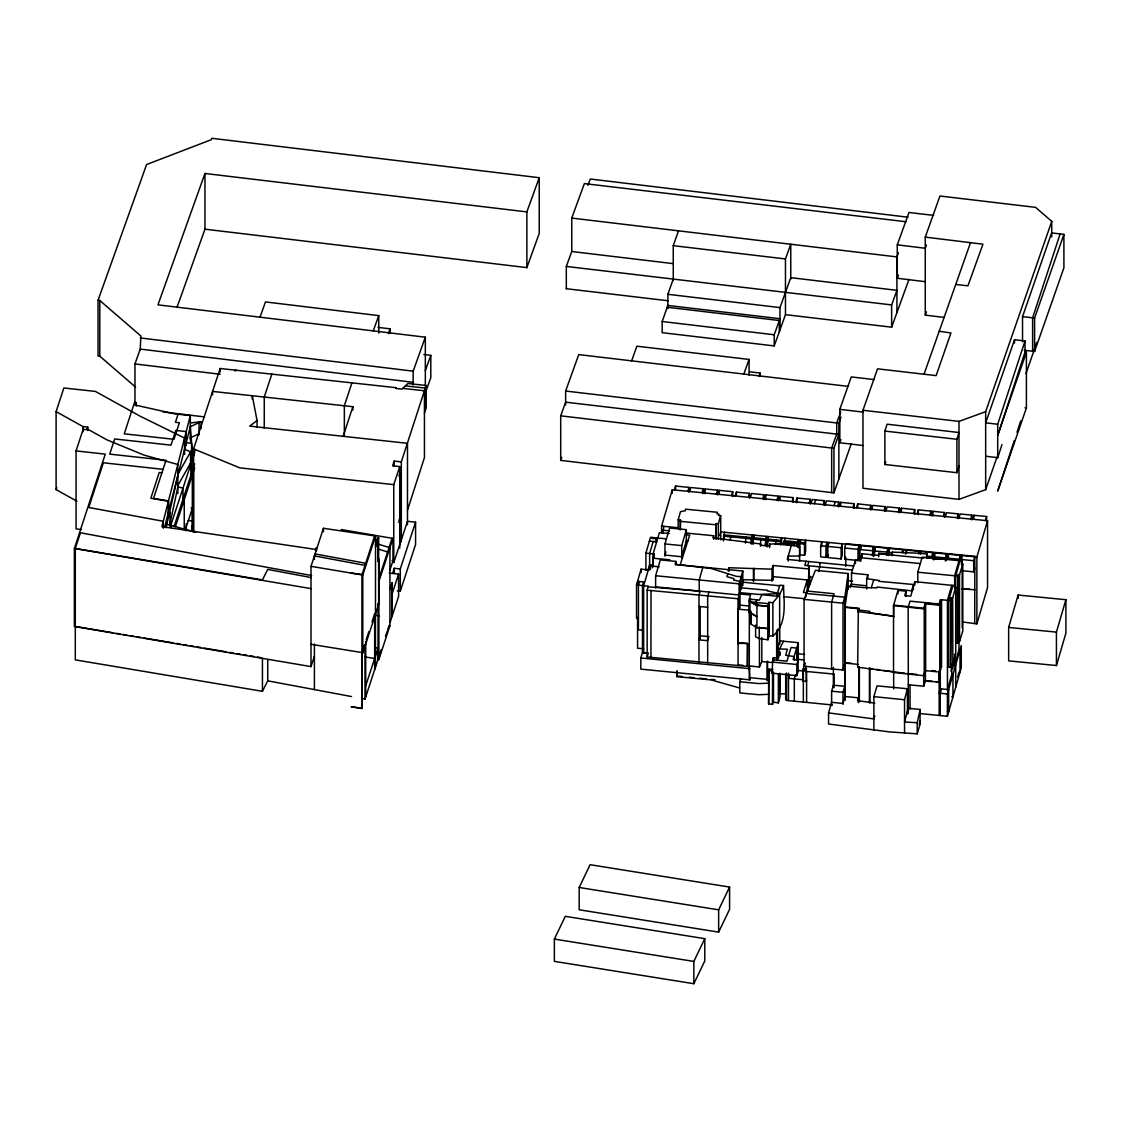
<?xml version="1.0" encoding="UTF-8"?>
<svg xmlns="http://www.w3.org/2000/svg" width="1122" height="1122" viewBox="0 0 1122 1122"><rect width="100%" height="100%" fill="white"/><g stroke="black" fill="none" stroke-linecap="round" stroke-linejoin="round"><path stroke-width="1.5" d="M797.041 545.979L797.938 542.894L769.65 544.114L769.622 546.105L760.674 545.236L760.884 543.988L712.961 537.845L713.676 535.727L686.369 533.062M235.031 370.134L235.003 371.003L236.63 370.302M848.162 573.538L844.978 596.231L843.001 603.187L843.001 670.03L804.067 666.216L804.067 599.372L815.385 570.299L848.162 573.538L848.162 589.218M750.197 612.528L756.929 616.595L748.767 612.388L749.314 599.12L759.426 600.116L761.824 594.716L776.648 596.175L779.79 585.179L783.521 585.53C783.857 602.977 787.616 623.397 772.876 636.09L768.949 635.753L767.939 639.764L759.271 638.628L755.611 636.763L755.611 625.066M832.342 704.967L786.564 700.409L785.695 699.791L785.695 674.084M680.184 530.019L680.437 520.075L678.193 519.851L678.193 528.56M747.617 643.509L738.052 643.313L738.248 642.597L747.617 643.509L747.406 666.426L647.156 657.015L647.156 590.172L738.052 598.741L739.132 594.983L655.627 586.862M166.098 527.705L178.37 473.428L192.086 449.249L190.319 426.697L201.119 421.634L201.119 428.548M748.626 497.27L749.482 493.357L736.397 492.109L735.233 495.966M794.32 659.806L794.32 656.622L785.695 655.234L787.378 649.217L777.532 648.881L779.79 640.886L798.289 642.654L793.17 659.624L798.163 660.241L798.163 671.391L796.872 675.64L772.062 673.186L772.876 658.376L773.493 657.646L778.373 658.291L780.042 652.205L778.037 652.008L778.037 658.376M772.062 673.186L772.567 670.914L768.626 670.521L768.626 703.943L772.567 704.336L772.876 672.849M689.665 491.492L702.134 492.712L703.031 488.743L690.787 487.509L689.665 491.492L672.274 489.795L661.587 526.092L661.587 532.95M808.247 589.639L808.962 565.783L808.962 586.525M762.89 498.673L763.802 494.76L751.53 493.512L750.436 497.453M702.134 492.712L837.811 506.022L838.737 502.067L826.465 500.847L825.357 504.802M783.521 585.53C781.669 592.093 777.35 597.647 772.876 602.668L768.949 602.332L767.939 606.343L767.939 639.764M768.626 670.521L768.949 669.175L772.876 669.511M768.626 703.943L768.949 669.175M950.6 600.663L951.33 597.717L952.676 597.802L955.748 587.171L954.57 587.072L955.018 585.642L914.823 581.687L910.755 596.161L904.781 595.614L906.001 591.168L897.951 590.354L893.533 605.6L893.533 672.457L924.233 675.753L925.65 670.661L925.65 603.818L939.899 605.235L941.54 599.723L950.6 600.663L950.6 667.506L947.445 667.183M950.6 667.506L951.33 597.717M874.248 555.741L875.216 547.045L875.216 550.229M823.478 504.62L824.46 500.693L812.174 499.486L811.038 503.399M931.751 515.236L943.532 516.386L944.5 512.516L932.789 511.281L931.751 515.236L837.811 506.022M884.15 510.566L885.132 506.639L872.804 505.405L871.654 509.346M957.178 517.733L958.16 513.862L946.533 512.698L945.411 516.569L943.532 516.386M777.069 500.061L778.079 496.12L765.695 494.844L764.671 498.855M893.673 671.966L857.643 667.211L858.358 608.671L844.978 607.381L847.966 586.063L863.828 587.605L876.941 587.858L877.222 587.016L911.709 590.845L913.378 584.492L878.989 581.322L879.115 580.481L866.661 578.629L867.797 574.759L851.5 573.104L851.5 585.207M908.147 707.589L907.908 708.319L920.152 709.441L919.998 724.391L917.235 733.844L889.634 731.909L828.555 724.013L828.555 712.877L831.626 702.33L843.001 703.452L844.978 696.51L858.358 697.8L857.643 700.633L874.725 703.129M959.044 517.915L970.796 519.065L971.806 515.124L960.095 513.96L959.044 517.915L945.411 516.569M178.061 414.228L175.425 422.307L179.394 422.742L173.994 439.305L124.261 433.835L134.514 402.433L136.281 402.63L135.566 405.14L174.667 413.85L190.319 415.561L161.919 526.667L316.558 549.556M164.569 527.396L190.319 426.697M749.314 665.963L749.931 679.834L640.816 669.133L640.816 657.983L643.579 648.754L637.577 648.221L637.577 617.366M888.47 555.53L889.48 548.434M933.686 559.948L934.682 552.865L934.682 556.049M908.301 684.771L923.715 686.201L925.412 681.138L939.156 681.994L935.734 681.657M825.96 557.396L825.96 546.26L826.998 542.319L826.998 553.455L825.96 557.396L820.659 556.877L820.659 545.741L821.809 541.8L821.809 546.582M898.399 511.969L899.423 508.042L887.109 506.821L886.029 510.748M962.003 570.705L973.7 571.869L973.7 560.72L974.836 556.33L845.876 543.679L844.712 548.041L844.712 559.177L858.035 560.481L859.073 556.596L859.073 545.46L858.035 549.331L858.035 560.481M973.7 571.869L974.723 567.942M974.836 589.765L961.849 588.952M970.796 519.065L987.556 520.706L987.556 587.549L976.883 623.846L962.634 621.981M841.163 558.924L841.163 547.774L842.201 543.805L842.201 554.941L841.163 558.924L827.84 557.55L827.84 546.414L828.892 542.501M687.912 491.324L688.95 487.383L675.57 486.064L674.476 490.005M780.589 544.997L781.627 537.859L781.627 544.226M904.542 733.157L904.542 699.735L907.446 688.74L877.053 685.865L873.87 696.636L873.87 730.057M907.446 711.025L904.542 722.007L917.235 722.694L920.152 709.441M750.772 599.26L750.197 601.392L756.929 605.459L767.939 606.343L759.271 605.207L755.611 603.341L756.789 599.849M761.011 627.717L767.939 628.629L756.929 627.731L750.197 623.664L750.772 611.252M799.341 546.779L800.379 539.696L976.883 557.003L987.556 520.706M851.5 573.104L855.427 560.173L859.985 560.635L862.103 553.749L878.147 555.376L878.807 553.272L891.555 554.506L892.327 552.122L917.137 553.146L927.221 554.03L926.197 557.872L929.675 558.209M844.712 559.177L845.399 556.582M719.749 535.671L720.759 531.898L800.379 539.696L800.379 542.88M859.929 560.649L859.929 549.514L860.967 545.643L860.967 548.826M920.391 554.156L921.092 551.533M827.84 557.55L828.541 554.941M703.915 492.895L704.995 488.968L717.687 490.174L717.687 494.956M773.493 672.12L773.493 702.204L778.373 702.863L780.042 696.776L780.042 673.382M839.565 506.19L840.63 502.333L854.066 503.694L854.066 508.462M869.816 509.164L870.868 505.321L857.727 503.876L856.423 507.845M647.156 590.172L648.264 586.147L636.539 584.997L636.539 618.418L638.418 618.601M647.156 657.015L648.095 653.635L643.635 652.541M662.807 533.385L663.873 526.316M778.808 500.244L779.902 496.289L793.282 497.635L793.282 502.404M809.172 503.217L810.266 499.304L796.971 498.028L795.821 501.913M853.001 507.509L854.066 503.694M924.233 675.753L924.233 608.909L925.65 603.818M649.343 541.211L655.613 541.702L656.679 537.915M678.193 519.851L680.507 511.632L685.121 510.805L685.598 509.192L717.393 512.277L716.986 513.89L718.964 514.142L718.585 515.433L720.675 515.643L720.759 539.85M718.164 494.283L719.272 490.356L732.722 491.688L732.722 496.471M702.681 567.69L699.23 579.962L699.23 592.192M699.23 591.112L648.095 586.792M752.848 543.847L753.956 535.152L753.956 538.336M945.355 561.07L946.449 554.03L946.449 560.397M655.627 587.956L655.627 575.726L660.325 559.892L675.949 561.435L675.107 564.394L742.806 571.056L742.806 585.642M795.526 674.631L794.32 678.894L794.32 701.18M872.285 555.502L873.393 546.863L873.393 556.414M902.13 552.347L902.873 549.752L902.873 552.936M919.451 723.059L920.152 720.576M767.111 546.863L768.247 536.554M792.16 501.548L793.282 497.635M843.001 670.03L844.726 663.986M843.001 704.307L843.001 692.302L844.726 686.271L833.38 685.191L831.626 691.194L831.626 705.514M952.943 585.446L948.651 600.466L948.651 667.31M960.011 560.762L955.692 575.852L955.692 642.696L957.795 642.892L958.272 574.562L959.506 574.674L962.802 564.114L961.302 563.889L962.185 560.972L922.172 557.143L917.796 572.22L917.796 582.669M947.389 716.285L947.389 693.999L961.259 645.529L961.259 667.814L947.389 716.285L920.321 713.578M636.539 584.997L641.097 569.177L649.526 569.99L650.69 565.965L659.161 566.806M645.907 570.313L645.907 553.174L650.48 537.312L666.244 538.841M652.92 566.876L652.92 558.209L654.14 553.988L645.907 553.174M681.755 557.844L681.755 545.615L686.341 529.654L669.624 528.027L664.981 543.932L664.981 556.161M677.043 564.59L711.124 568.475L736.13 576.273L741.193 576.68L741.193 588.91M680.241 564.661L689.721 535.11L686.72 534.857M715.836 538.714L715.836 524.787L716.187 523.581L718.346 523.736L720.675 515.643M739.51 687.954L711.124 679.89L676.861 676.65L677.043 670.774M742.806 571.056L739.132 583.847L739.132 608.11M739.426 607.661L739.426 593.945L742.806 582.192L779.706 585.782M738.248 643.986L738.248 609.176L739.426 605.095L748.935 605.964M768.865 694.322L758.668 694.714L739.805 692.919L739.805 681.783L740.73 678.558M917.193 513.806L918.329 509.865L931.036 511.155L931.036 515.924M951.765 585.333L947.445 600.34L947.445 690.857M959.001 560.663L954.64 575.74L954.64 587.928M947.389 693.999L939.156 693.144L940.278 688.796L947.445 689.469L951.765 674.448L952.943 674.574L952.943 696.846L951.765 696.734M954.64 664.869L959.001 649.792L960.011 649.89L960.011 672.176M957.543 677.099L959.001 672.078M653.13 541.505L649.638 553.539L649.638 567.255M749.314 599.12L750.52 594.969L739.426 593.945M850.097 587.507L851.051 584.197L866.17 585.726M665.907 551.884L664.981 555.067L681.755 556.75L686.341 540.79L688.024 540.916M700.184 591.196L698.978 595.347L698.978 662.19M723.339 540.916L724.475 532.263M760.814 538.476L760.421 546.19M765.246 545.082L766.396 536.372L766.396 545.923M789.888 542.725L790.281 541.365M1008.65 627.45L1018.117 595.053L1065.9 599.709L1065.9 633.131L1056.433 665.528L1008.65 660.872L1008.65 627.45L1056.433 632.107L1065.9 599.709M730.688 535.531L730.31 540.005M751.039 543.637L752.175 534.984L752.175 542.936M772.006 581.294L772.006 569.191L773.086 565.502L808.247 568.896M785.12 538.209L783.983 542.122L797.307 543.483L798.485 539.514L798.485 547.48M804.502 555.222L805.638 551.365L805.638 540.215L804.502 544.086L804.502 555.222L799.341 554.731M789.341 675.458L788.5 678.319L803.338 679.792L802.945 681.124L806.199 681.461L806.606 680.128M918.511 553.931L919.269 551.365M745.878 537.017L745.499 543.09M794.18 545.699L794.965 543.02M814.446 503.736L815.596 499.823M807.686 565.656L808.906 561.547L853.674 565.951M874.781 715.85L873.87 718.922L828.555 712.877M652.233 537.48L651.966 538.378L656.412 538.826M648.334 569.878L643.635 585.698L643.635 653.285M652.247 567.844L653.088 565.025L649.638 564.689L648.278 568.91L650.648 569.135M728.192 570.916L729.146 567.732L772.006 569.191M775.989 539.962L775.583 544.507M802.945 681.124L802.945 669.988L805.021 662.99M925.65 670.661L939.899 672.078L941.54 666.566L941.54 599.723L940.278 599.667L939.03 604.52L925.412 603.145L923.715 608.222L893.673 605.123L893.673 617.31M941.54 688.838L940.236 693.242L940.236 715.527M820.168 562.655L818.934 571.533M905.398 554.072L906.59 550.117L906.59 553.3M929.872 515.054L931.036 511.155M804.067 666.216L804.965 663.242M833.38 674.042L805.862 671.405L806.199 670.325L802.945 669.988M886.562 555.236L887.712 548.265L887.712 554.633M985.397 520.496L986.617 516.513L973.798 515.279L972.564 519.234M950.923 671.082L952.873 664.701L955.692 664.981L955.692 687.253M731.53 495.601L732.722 491.688M743.03 579.737L772.006 580.326L773.086 576.638L807.223 579.934L803.422 592.374L806.732 592.697M796.872 675.64L796.872 664.49L798.163 660.241M956.912 472.699L956.912 439.277L958.987 432.531L887.095 424.2L884.879 431.072L884.879 464.494L956.912 472.699L958.987 465.953M808.906 561.547L806.045 561.266L804.783 565.376L852.439 570.032M908.301 673.635L908.147 607.325L910.054 601.154L940.236 604.113L940.278 692.218M908.301 695.906L908.147 713.592M958.272 641.405L959.506 641.518L962.802 630.957L962.802 564.114M871.247 587.746L873.786 579.681M900.181 512.137L901.429 508.224L914.781 509.626L914.781 514.409M957.795 642.892L958.272 574.562M193.601 531.842L193.601 448.856L220.164 368.507L396.192 387.693L395.94 388.464L401.971 389.124L407.931 383.486L426.15 385.477L401.311 461.885L401.311 541.589M424.439 413.05L426.15 407.763L426.15 385.477M407.482 510.173L424.439 457.608L424.439 390.765L402.728 388.394M708.978 592.051L707.673 596.105L707.673 662.948M708.543 637.969L707.673 640.662L698.978 639.905L700.184 635.767L708.978 636.623M884.879 464.494L885.763 461.745M783.521 641.237L778.037 652.008M834.039 505.657L835.315 501.73M913.546 513.455L914.781 509.626M76.997 501.225L56.1 489.627L56.1 411.648L63.842 387.974L95.426 391.424L140.11 416.178L184.569 438.043L184.569 454.41M56.1 489.627L56.815 487.425M81.205 529.472L76.058 528.911L76.058 450.918L83.126 429.319L86.871 429.726L87.74 427.075L82.972 426.556L56.1 411.648M193.419 505.096L185.27 530.005M343.178 436.318L352.855 406.697L212.591 391.41L212.591 394.888M315.394 550.706L316.418 547.592L316.418 551.028M76.058 450.918L105.272 454.13L74.375 548.476L74.375 626.469L311.004 666.594L311.004 566.33L323.445 528.294L375.547 536.007L375.435 667.225M311.004 666.594L314.412 656.16M374.664 535.881L361.915 574.885L361.915 708.571L351.116 706.762L362.027 708.234L362.027 650.928M362.027 652.527L362.799 653.018L362.799 575.025L375.547 536.007M375.435 544.675L377.763 537.536L378.647 537.676L378.647 604.534L362.799 653.018M375.547 547.143L378.647 537.676M398.927 476.008L399.937 472.881L399.937 518.322M378.563 579.681L392.097 538.265M378.899 581.462L392.981 538.42L341.242 529.556M398.927 520.566L399.937 517.438L401.311 517.593L399.755 522.291L398.408 522.137M363.023 649.484L364.524 644.912M366.235 639.652L368.872 631.588M372.027 621.925L374.664 613.86M389.923 570.032L392.981 560.691L392.981 538.42M392.63 573.426L394.313 568.279L400.288 568.924L415.575 522.193L407.482 521.309L393.752 562.613M390.091 588.994L392.167 582.613L392.167 616.034M392.167 593.748L398.605 574.085L389.236 573.062M365.716 685.837L374.664 658.432L364.776 656.959M375.435 656.075L378.03 648.165L374.706 647.604M361.649 698.459L365.015 699.09L378.03 659.301L378.03 603.846M378.563 657.674L381.228 649.512M385.491 636.44L387.104 631.546M387.637 629.905L389.082 625.487L389.923 625.739L378.899 659.456L378.03 659.301M390.091 622.415L398.605 596.371L398.605 574.085M397.3 590.887L400.288 591.21L415.575 544.479L415.575 522.193M267.723 659.932L267.723 680.83L262.436 691.306L75.3 659.876L75.3 548.462L80.433 532.782L311.635 575.558M199.141 421.886L198.875 434.789M191.974 448.127L192.086 474.872M198.482 435.055L198.875 433.835L190.319 437.846L190.586 441.227M171.245 527.48L171.245 523.988L169.983 523.778L178.37 484.564L192.086 460.385L194.877 450.413M194.625 452.629L171.245 523.988M174.078 526.484L194.625 463.765M175.397 526.723L194.667 467.916M191.624 527.186L191.974 526.12L191.624 530.622M378.899 559.191L377.763 559.822L378.899 559.191L378.899 659.456M378.899 603.748L377.763 604.379M997.71 424.256L1025.031 340.948L1014.498 339.756L985.663 422.812L997.71 424.256L997.71 457.678L985.663 456.233M1060.136 233.923L1032.619 317.821L1032.619 351.242M997.71 457.678L1002.002 444.607M1014.316 440.469L997.71 491.099L1026.406 407.945L1026.406 352.238L1025.031 352.084L997.71 435.392L1026.406 352.238M1016.995 432.293L1020.754 420.862M271.833 374.145L264.259 397.048L264.259 428.38M351.915 382.868L344.342 405.771L344.342 435.364M401.311 461.885L394.159 461.1L392.602 465.784L399.755 466.584L399.755 547.999M393.752 562.431L393.752 484.634L399.755 466.584M639.624 581.547L638.418 585.179L638.418 629.751L642.485 630.143M924.135 673.789L925.412 669.988M939.212 331.256L950.951 332.968L936.127 375.618L877.53 368.829L862.972 410.259L862.972 488.252L958.987 499.374L985.663 489.655L985.663 411.676L1051.749 221.343L1035.592 207.36L939.941 196.013L925.271 237.121L925.271 315.114L944.415 317.456M1022.535 341.705L1022.535 316.642L1051.609 232.899L1063.908 234.372L1063.908 267.793L1034.596 351.466L1024.218 350.26M985.663 489.655L996.981 457.089M1025.957 373.626L1036.784 342.434M716.313 494.115L717.687 490.174M1034.596 351.466L1034.596 318.045L1063.908 234.372M140.208 350.12L140.881 336.011L99.802 300.486L98.035 300.303L98.035 356.011L99.802 356.193L135.58 387.132M134.977 405.07L134.977 363.935L140.208 349.082L413.177 382.322M862.832 445.49L839.831 442.769L839.831 409.348L851.275 376.908L874.248 379.587M838.863 478.926L838.863 423.218L840.967 417.244M833.955 492.853L833.955 448.295L838.863 434.354L565.628 402.167L560.705 415.827L560.705 460.385L833.955 492.853L851.275 443.751M839.831 442.769L840.967 439.529M924.009 374.271L970.516 242.661M673.256 280.486L673.256 245.662L678.501 230.837M667.87 308.62L667.87 294.301L673.256 279.083M662.176 321.523L667.87 305.436L779.986 318.732L774.222 334.763L774.222 345.913L662.176 332.673L662.176 321.523L774.222 334.763M743.844 374.061L749.061 359.433L636.875 346.193L631.644 360.835M758.991 376.165L760.113 373.037L749.762 371.803M926.435 245.017L925.271 248.257L897.263 244.834L897.263 278.256L925.271 281.678M925.271 315.114L926.435 311.86M98.035 300.303L146.603 164.527L211.273 139.703L211.763 138.286L539.233 177.711L539.233 233.418L526.863 267.611L204.961 229.183L176.996 307.33M539.233 177.711L526.863 211.904L204.961 173.475L157.95 304.847L425.336 337.189L425.336 386.038M413.177 385.098L413.177 371.172L425.336 337.189M425.336 370.611L430.806 355.337L423.864 354.496M425.883 391.368L430.806 377.623L430.806 355.337M727.912 573.707L726.86 576.666L733.956 578.643L733.564 579.962L739.805 581.519L739.805 608.082M259.995 317.189L265.493 301.93L378.759 315.619L378.759 333.038M373.261 330.892L378.759 315.619M388.38 333.515L390.063 328.83L378.044 327.386M565.628 404.958L565.628 391.031L578.742 354.608L848.176 386.361M560.705 460.385L561.799 457.355M774.222 345.913L785.47 314.651L785.47 258.944L790.758 244.231L790.758 279.055M779.986 329.868L779.986 307.596L790.758 277.653L896.927 290.332L891.639 304.918L891.639 327.189L785.47 314.651M897.263 244.834L908.988 212.493L933.588 215.382M840.729 411.886L836.717 422.966L836.717 435.154M896.927 312.617L896.927 256.91L898.442 252.731M836.717 434.102L831.668 448.029L831.668 492.6M897.263 278.256L898.442 275.016M891.639 327.189L908.988 279.35M571.757 251.174L571.757 218.089L584.366 183.587L906.043 221.749M668.081 300.766L566.315 288.719L566.315 266.433L571.757 251.51L673.34 263.642M566.315 288.719L566.596 287.933M587.942 185.298L590.326 179.015L908.105 217.219M747.617 665.795L759.426 666.959L761.824 661.559L761.824 637.562M554.366 939.086L565.32 916.323L704.784 938.665L704.784 960.951L693.845 983.714L554.366 961.372L554.366 939.086L693.845 961.428L704.784 938.665M579.176 887.488L590.116 864.711L729.581 887.067L729.581 909.339L718.641 932.116L579.176 909.774L579.176 887.488L718.641 909.83L729.581 887.067M767.21 680.016L767.546 679.385L749.103 677.618M252.282 399.194L252.282 395.729L257.05 420.54L249.687 426.122L407.482 443.316L407.482 524.731M862.972 410.259L958.987 421.381L985.663 411.676M190.474 422.994L201.119 421.634M777.364 593.734L758.668 594.436L739.805 592.654M768.865 683.186L758.668 683.564L739.805 681.783M785.821 693.803L779.65 693.915L779.65 673.354M940.278 666.51L941.54 666.566M951.33 664.561L952.676 664.645L955.748 654.014L955.748 587.171M655.613 541.702L656.679 541.786M669.245 533.455L659.399 532.655L653.088 553.875L653.088 566.007M741.193 587.816L767.546 590.256L767.21 590.887L779.65 593.65L779.65 627.072M904.542 699.735L873.87 696.636M698.978 606.483L707.673 607.24M891.639 304.918L566.315 266.433M874.248 550.958L886.562 552.052M905.202 673.34L883.28 670.409M910.026 673.789L916.87 674.42M933.686 556.764L945.355 557.886M957.795 576.049L917.796 572.22M652.92 558.209L669.848 559.808M783.521 596.68L804.586 598.699M804.586 654.407L798.289 653.789L796.746 659.217L804.348 660.002M680.184 521.323L715.836 524.787M799.341 543.595L804.502 544.086M844.712 548.041L858.035 549.331M786.915 543.371L794.642 544.114M933.139 558.546L941.821 559.401M779.089 543.707L791.431 544.899L787.307 559.415L806.045 561.266M878.666 553.735L923.799 558.139M932.48 558.994L935.944 559.331M775.246 543.875L799.621 546.232L799.762 556.049L788.261 556.077L788.261 561.084M920.152 563.539L860.869 557.746L860.869 561.21M808.962 576.932L812.286 577.255M847.419 580.677L852.439 581.168M655.627 575.726L739.132 583.847M858.358 664.378L844.978 663.088L851.416 663.242M661.587 526.092L677.239 527.635M799.691 542.291L804.881 542.81L804.881 553.945M662.807 530.201L669.427 530.846M767.111 540.495L780.589 541.814M820.659 545.741L825.96 546.26M859.929 549.514L872.285 550.734M973.7 560.72L960.811 559.443L961.849 555.53L961.849 558.714M723.339 536.148L751.039 538.855M888.47 552.347L891.794 552.669M926.702 556.105L931.695 556.596L932.831 552.683L932.831 557.466M962.634 588.559L969.604 589.246M924.233 608.909L893.533 605.6M804.067 599.372L843.001 603.187M738.248 609.176L749.314 610.256M751.165 613.103L749.931 612.991L749.931 601.841L768.626 603.678L768.626 637.1M939.156 670.858L940.236 670.97M772.567 659.764L786.985 661.181L791.01 647.478L796.746 648.067L796.746 660.073M772.062 662.05L796.872 664.49M761.824 661.559L771.712 662.527M648.264 653.004L642.485 652.429L642.485 585.586L643.579 581.897L637.577 581.378L637.577 584.8M925.468 680.647L932.312 681.32M742.932 665.332L738.248 664.883L738.052 665.598L738.052 598.741M640.816 657.983L749.931 668.684M677.043 675.991L682.218 676.51M689.118 677.183L694.294 677.688M699.469 678.193L706.369 678.88M711.544 679.385L714.995 679.722M831.626 691.194L843.001 692.302M919.1 724.307L919.998 724.391M752.848 539.079L765.246 540.313M664.981 543.932L681.755 545.615M806.606 590.999L834.067 593.734L831.626 602.065L831.626 668.908M806.606 668.978L803.338 668.656L803.338 702.077M827.84 546.414L841.163 547.774M796.746 670.353L804.348 671.138M947.445 689.469L948.651 689.595L948.651 711.867L947.445 711.741M955.734 284.497L967.935 285.801L982.942 244.189L925.271 237.121M405.393 385.898L425.308 388.072L425.308 410.357M186.224 442.713L191.61 443.302L191.624 461.38M191.357 451.142L191.61 454.438L193.489 454.648M393.752 484.634L239.757 467.846L193.601 448.856M161.919 472.797L159.24 472.502L150.825 498.224L168.412 501.225L168.412 515.825M188.047 520.482L192.872 521.001M192.086 471.535L193.419 471.675L193.419 532.333M163.055 469.347L103.364 462.783L88.722 507.481L163.293 521.267L163.293 528.238M1025.031 407.791L1026.406 407.945M884.879 431.072L956.912 439.277M932.172 670.591L935.608 670.97M833.955 448.295L560.705 415.827M1022.535 316.642L1034.596 318.045M565.628 391.031L838.863 423.218M571.757 218.089L896.927 256.91M673.256 245.662L785.47 258.944M667.87 294.301L779.986 307.596M667.225 307.246L779.341 320.527L779.341 331.677M839.831 409.348L862.832 412.069M134.977 363.935L220.164 374.257M162.802 411.872L204.527 416.921M140.208 337.932L413.177 371.172M351.116 573.062L362.027 574.534M360.471 652.317L311.004 644.308M857.643 611.504L893.673 616.259L869.424 612.64L869.845 611.35L858.933 610.073L859.354 608.334L845.048 606.904L845.048 700.254M869.424 668.347L872.888 668.866M876.352 669.385L879.816 669.89M168.496 512.067L170.039 512.333L169.983 526.47M170.039 523.469L171.343 523.693L171.343 527.172M311.004 566.33L362.799 575.025M75.3 548.462L262.436 579.906L267.723 569.415L311.089 577.55M311.004 588.615L74.375 548.476M75.3 626.441L113.07 632.794M116.506 633.369L119.942 633.944M123.378 634.519L126.814 635.094M130.236 635.683L133.672 636.258M137.108 636.833L140.545 637.408M143.981 637.983L173.167 642.892M176.603 643.467L180.025 644.042M183.461 644.617L186.897 645.192M190.333 645.767L193.769 646.356M197.206 646.931L200.628 647.506M204.064 648.081L226.392 651.826M229.814 652.415L233.25 652.99M236.686 653.565L240.122 654.14M243.558 654.715L246.994 655.29M250.416 655.865L253.853 656.44M257.289 657.029L260.725 657.604M168.412 512.361L169.983 512.628M392.097 560.551L392.981 560.691M315.072 553.917L365.716 563.286M365.015 565.39L314.412 555.895L314.412 559.373M267.723 680.83L351.523 696.552M167.444 524.479L195.747 532.263M177.893 486.794L182.97 488.21L182.97 502.684M182.97 499.346L184.246 499.697L184.246 529.78M377.862 548.981L387.637 551.926M374.594 614.842L379.488 616.315M377.413 543.861L389.923 547.746L389.923 625.739M190.558 463.091L191.119 477.832M191.119 474.48L192.325 475.041L192.325 508.462L191.119 507.915M184.569 449.193L190.558 451.942L190.558 464.129M748.767 601.252L756.929 605.459L756.929 627.731M748.767 679.231L749.931 679.834M87.151 428.885L106.955 439.866L144.233 455.167L177.809 464.494L177.809 493.624M191.61 454.438L191.974 459.263M1056.433 632.107L1056.433 665.528M1051.749 221.343L1051.749 236.938M1025.031 340.948L1025.031 352.645M1018.117 595.053L1018.117 598.391M1014.498 339.756L1014.498 343.108M986.617 516.513L986.617 521.281M976.883 557.003L976.883 623.846M974.836 556.33L974.723 623.636M973.798 515.279L973.798 518.462M971.806 515.124L971.806 519.907M962.185 560.972L962.185 627.815M960.278 560.159L960.278 555.376L959.128 559.247L947.277 558.069L948.328 554.212L948.328 558.98M959.506 574.674L959.506 641.518M959.001 640.732L959.001 651.181M958.987 421.381L958.987 499.374M958.16 513.862L958.16 518.644M954.64 654.084L954.64 666.272M952.676 597.802L952.873 668.6M951.765 663.663L951.765 677.884M944.5 512.516L944.5 517.284M939.899 605.235L939.899 672.078M939.156 671.601L939.156 715.415M939.03 672.106L939.03 682.499M932.789 511.281L932.789 516.05M927.221 554.03L927.221 557.508M925.412 670.732L925.412 681.138M923.715 674.07L923.715 686.201M918.329 509.865L918.329 514.633M917.235 722.694L917.235 733.844M914.823 581.687L914.823 585.165M913.378 586.217L913.378 589.681M910.054 684.715L910.054 709.076M908.301 672.934L908.301 707.912M907.446 688.74L907.446 713.816M906.001 591.168L906.001 596.385M901.429 508.224L901.429 511.394M899.423 508.042L899.423 512.81M897.951 590.354L897.951 593.833M893.673 671.279L893.673 688.866M892.327 552.122L892.327 555.6M885.132 506.639L885.132 511.408M878.807 553.272L878.807 556.75M870.868 505.321L870.868 510.103M869.845 668.403L869.845 702.975M869.424 667.955L869.424 702.54M867.797 574.759L867.797 578.209M866.661 578.629L866.661 588.994M862.103 553.749L862.103 557.185M859.354 667.113L859.354 701.685M858.933 667.127L858.933 701.699M858.358 608.671L858.358 612.163M858.358 697.8L858.358 702.582M857.727 503.876L857.727 507.06M855.427 560.173L855.427 563.623M845.75 557.522L845.75 566.428M844.726 699.988L844.726 597.142L805.862 593.426L805.862 596.89M840.63 502.333L840.63 505.517M838.737 502.067L838.737 506.849M834.067 673.803L834.067 687.73M833.38 667.436L833.38 686.58M824.46 500.693L824.46 505.461M810.266 499.304L810.266 504.087M809.874 576.077L809.874 584.436M808.906 576.021L808.906 585.544M807.223 579.934L807.223 592.164M806.606 671.068L806.606 702.4M806.199 670.325L806.199 681.461M805.862 666.202L805.862 671.405M799.621 546.232L799.621 561.266M798.289 642.654L798.289 658.81M797.728 546.877L797.728 542.094L784.362 540.79L784.362 543.974M797.307 543.483L797.307 546.666M796.971 498.028L796.971 502.796M788.5 673.172L788.5 700.605M786.564 672.99L786.564 700.409M780.94 543.637L780.94 540.453L767.504 539.135L767.504 545.502M780.042 652.205L780.042 655.388M779.902 496.289L779.902 499.472M779.706 624.884L779.79 644.308M778.373 674.448L778.373 702.863M778.079 496.12L778.079 500.903M777.532 629.176L777.532 660.031M776.648 630.452L776.648 659.596M773.493 657.646L773.493 660.816M773.086 565.502L773.086 580.13M772.876 602.668L772.876 636.09M772.567 672.583L772.567 704.336M769.65 544.114L769.65 547.564M768.949 602.332L768.949 635.753M767.546 661.139L767.546 680.156M767.21 661.77L767.21 680.788M765.695 494.844L765.695 499.613M765.639 545.32L765.639 538.953L753.227 537.733L753.227 544.1M763.802 494.76L763.802 499.542M760.113 373.037L760.113 376.221M759.426 637.815L759.426 666.959M759.271 626.932L759.271 638.628M753.886 568.223L753.886 580.326M753.437 569.247L753.437 581.336M751.431 543.932L751.431 537.564L723.718 534.843L723.718 539.612M751.165 612.247L751.165 624.253M750.197 611.672L750.197 623.664M749.482 493.357L749.482 498.126M749.314 611.995L749.314 677.099M749.061 359.433L749.061 375.099M747.406 644.154L747.406 666.426M736.397 492.109L736.397 495.279M729.146 567.732L729.146 571.182M719.272 490.356L719.272 493.54M718.641 909.83L718.641 932.116M718.346 523.736L718.346 539.402M716.187 523.581L716.187 539.247M713.676 535.727L713.676 539.177M704.995 488.968L704.995 493.75M703.031 488.743L703.031 493.526M700.184 606.623L700.184 639.189M693.845 961.428L693.845 983.714M688.95 487.383L688.95 492.165M686.341 529.654L686.341 541.884M680.437 520.075L680.437 528.785M676.861 671.433L676.861 676.65M675.949 561.435L675.949 564.941M675.57 486.064L675.57 489.248M672.274 489.795L672.274 493.217M654.14 553.988L654.14 557.452M651.026 590.551L650.942 657.801M641.097 569.177L641.097 572.613M526.863 211.904L526.863 267.611M400.288 568.924L400.288 591.21M394.313 568.279L394.313 573.412M394.159 461.1L394.159 466.289M392.097 582.823L392.097 616.244M390.063 328.83L390.063 333.613M377.763 537.536L377.763 561.533M377.763 648.937L377.763 660.087M374.664 613.552L374.664 669.568M365.716 641.405L365.716 696.972M365.015 645.262L365.015 699.09M352.855 406.697L352.855 410.119M323.445 528.294L323.445 531.758M314.412 644.028L314.412 689.595M262.436 658.235L262.436 691.306M257.05 420.54L257.05 427.454M220.164 368.507L220.164 371.985M204.961 173.475L204.961 229.183M192.086 507.929L192.086 530.664M190.319 415.561L190.319 438.702M186.224 445.49L186.224 431.563L175.803 430.427L170.979 445.139L114.682 438.954L109.718 454.13L166.014 460.3L153.532 498.42L168.496 500.931L168.496 516.358M186.224 523.834L186.224 530.79M136.281 402.63L136.281 406.108M99.802 300.486L99.802 356.193M87.74 427.075L87.74 430.539M82.972 426.556L82.972 431.76"/></g></svg>
